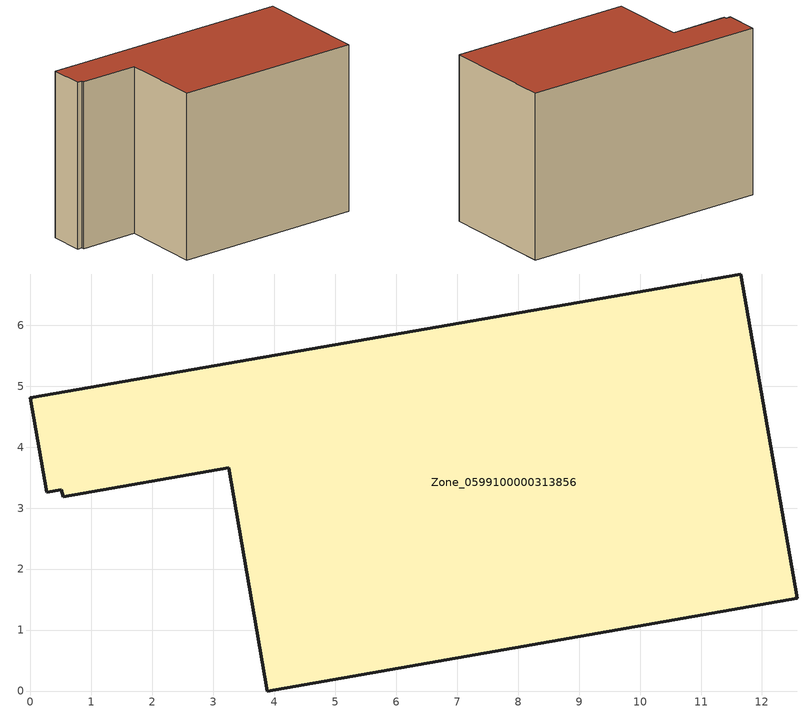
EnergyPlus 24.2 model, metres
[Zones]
Zone_0599100000313856
 floor ground (C_G): 3.25,3.66 0.54,3.18 0.5,3.3 0.27,3.26 0,4.81 11.65,6.84 12.57,1.52 3.89,0 z0
 wall outside (C_F): 3.89,0 12.57,1.52 11.65,6.84 0,4.81 0.27,3.26 0.5,3.3 0.54,3.18 3.25,3.66 3.89,0 z0:7.83
 roof outside (C_R): 0.54,3.18 3.25,3.66 3.89,0 12.57,1.52 11.65,6.84 0,4.81 0.27,3.26 0.5,3.3 z7.83
[BUILDING]
Pand.0599100000313856: North Axis=0; Terrain=City; Loads Convergence Tolerance Value=0.04; Temperature Convergence Tolerance Value=0.4; Solar Distribution=FullExterior; Maximum Number of Warmup Days=25; Minimum Number of Warmup Days=1
[Site:Location]
Rotterdam.The.Hague.AP_ZH_NLD Design_Conditions: Latitude=51.96; Longitude=4.45; Time Zone=1; Elevation=-4.5
[SITE:GROUNDTEMPERATURE:BUILDINGSURFACE]
18, 18, 18, 18, 18, 18, 18, 18, 18, 18, 18, 18
[MATERIAL] Thermal Absorptance=0.9; Solar Absorptance=0.7; Visible Absorptance=0.7
Name | Roughness | Thickness | Conductivity | Density | Specific Heat
G.TI.1975-1991 | MediumSmooth | 0.15 | 0.288461 | 540 | 1210
F.TI.1975-1991 | Rough | 0.3 | 0.230769 | 1920 | 840
R.TI.1975-1991 | MediumRough | 0.2 | 0.153846 | 1500 | 1000
[CONSTRUCTION]
C_G: G.TI.1975-1991
C_F: F.TI.1975-1991
C_R: R.TI.1975-1991
[ZONE]
Zone_0599100000313856: Type=1; Multiplier=1; Ceiling Height=Autocalculate; Volume=Autocalculate; Floor Area=autocalculate; Part of Total Floor Area=Yes
[ZONEINFILTRATION:DESIGNFLOWRATE]
Infil_Zone_0599100000313856: Zone or ZoneList or Space or SpaceList=Zone_0599100000313856; Schedule=AlwaysOn; Design Flow Rate Calculation Method=Flow/Area; Flow Rate per Floor Area=0.003; Constant Term Coefficient=1; Temperature Term Coefficient=0; Velocity Term Coefficient=0; Velocity Squared Term Coefficient=0
[HVACTEMPLATE:ZONE:IDEALLOADSAIRSYSTEM]
Zone_0599100000313856: Maximum Heating Supply Air Temperature=50; Minimum Cooling Supply Air Temperature=13; Maximum Heating Supply Air Humidity Ratio=0.0156; Minimum Cooling Supply Air Humidity Ratio=0.0077; Heating Limit=NoLimit; Cooling Limit=NoLimit; Dehumidification Control Type=ConstantSensibleHeatRatio; Cooling Sensible Heat Ratio=0.7; Dehumidification Setpoint=60; Humidification Control Type=None; Humidification Setpoint=30; Outdoor Air Method=None; Outdoor Air Flow Rate per Person=0.00944; Outdoor Air Flow Rate per Zone Floor Area=0; Outdoor Air Flow Rate per Zone=0; Demand Controlled Ventilation Type=None; Outdoor Air Economizer Type=NoEconomizer; Heat Recovery Type=None; Sensible Heat Recovery Effectiveness=0.7; Latent Heat Recovery Effectiveness=0.65
[ZONECONTROL:THERMOSTAT]
ThermostatControl_Zone_0599100000313856: Zone or ZoneList=Zone_0599100000313856; Control Type Schedule=DualSetpointControlType; Control 1=Thermostat_Zone_0599100000313856; Temperature Difference Between Cutout And Setpoint=0
[THERMOSTATSETPOINT:DUALSETPOINT]
Thermostat_Zone_0599100000313856: Heating Setpoint Temperature Schedule=HeatingSetpoint_Zone_0599100000313856; Cooling Setpoint Temperature Schedule=CoolingSetpoint_Zone_0599100000313856
[SCHEDULE:COMPACT]
HeatingSetpoint_Zone_0599100000313856: Through: 12/31, For: AllDays, Until: 24:00, 21
CoolingSetpoint_Zone_0599100000313856: Through: 12/31, For: AllDays, Until: 24:00, 24
DualSetpointControlType: Through: 12/31, For: AllDays, Until: 24:00, 4
AlwaysOn: Through: 12/31, For: AllDays, Until: 24:00, 1
